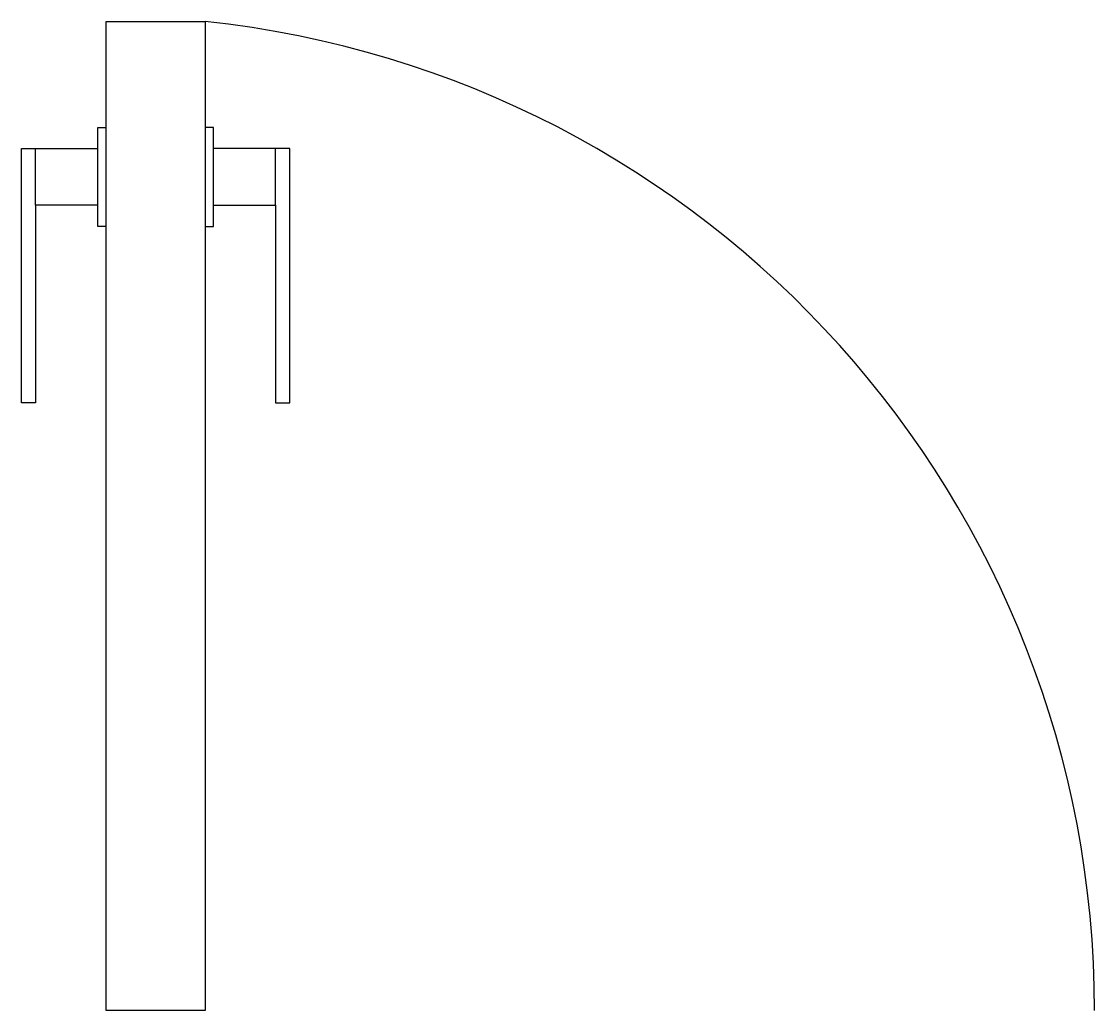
# Model space of a CAD drawing. Header units: millimetres. Extents: x 0.073 to 0.453, y 11.608 to 11.958.
import ezdxf

# ---------------------------------------------------------------- set-up
doc = ezdxf.new("R2010")
doc.units = ezdxf.units.MM
doc.header["$LTSCALE"] = 10
doc.layers.add('PORTAS', color=2, linetype='Continuous')
doc.layers.add('Portas_maçanetas', color=1, linetype='Continuous')

# ---------------------------------------------------------------- blocks, each defined once
blk = doc.blocks.new('maçaneta_01')
at = {"layer": 'Portas_maçanetas', "color": 1}
for points in [[(0, -0.07250000000000512), (-0.003000000000000114, -0.07250000000000512), (-0.003000000000000114, -0.06499999999999773), (-0.02500000000000568, -0.06499999999999773), (-0.02500000000000568, -0.1350000000000051), (-0.03000000000000114, -0.1350000000000051), (-0.03000000000000114, -0.04500000000000171), (-0.003000000000000114, -0.04500000000000171), (-0.003000000000000114, -0.03750000000000853), (0, -0.03750000000000853)], [(0.03500037184980442, -0.07250000000000512), (0.03800037184980454, -0.07250000000000512), (0.03800037184980454, -0.06499999999999773), (0.0600003718497959, -0.06499999999999773), (0.0600003718497959, -0.1350000000000051), (0.06500037184980556, -0.1350000000000051), (0.06500037184980556, -0.04500000000000171), (0.03800037184980454, -0.04500000000000171), (0.03800037184980454, -0.03750000000000853), (0.03500037184980442, -0.03750000000000853)], [(-0.02500000000000568, -0.06499999999999773), (-0.02500000000000568, -0.04500000000000171)], [(-0.003000000000000114, -0.06499999999999773), (-0.003000000000000114, -0.04500000000000171)], [(0.03800037184980454, -0.06499999999999773), (0.03800037184980454, -0.04500000000000171)], [(0.0600003718497959, -0.06499999999999773), (0.0600003718497959, -0.04500000000000171)]]:
    blk.add_lwpolyline(points, dxfattribs=at)

msp = doc.modelspace()

# ---------------------------------------------------------------- linework, layer by layer
at = {"layer": 'PORTAS'}
msp.add_lwpolyline([(0.1027928445321891, 11.95808610845835), (0.1377932163819935, 11.95808610845835), (0.1377932163819935, 11.60808015886148), (0.1027928445321891, 11.60808015886148)], close=True, dxfattribs=at)
at = {"layer": 'PORTAS', "color": 1}
msp.add_arc((0.1008483931957742, 11.60808015885849), 0.3519504009310994, 5.088887490341627e-14, 83.9744653476044, dxfattribs=at)

# ---------------------------------------------------------------- block references
at = {"layer": 'Portas_maçanetas'}
msp.add_blockref('maçaneta_01', (0.1027928445321891, 11.95808610845835), dxfattribs=at)

doc.saveas('drawing.dxf')
